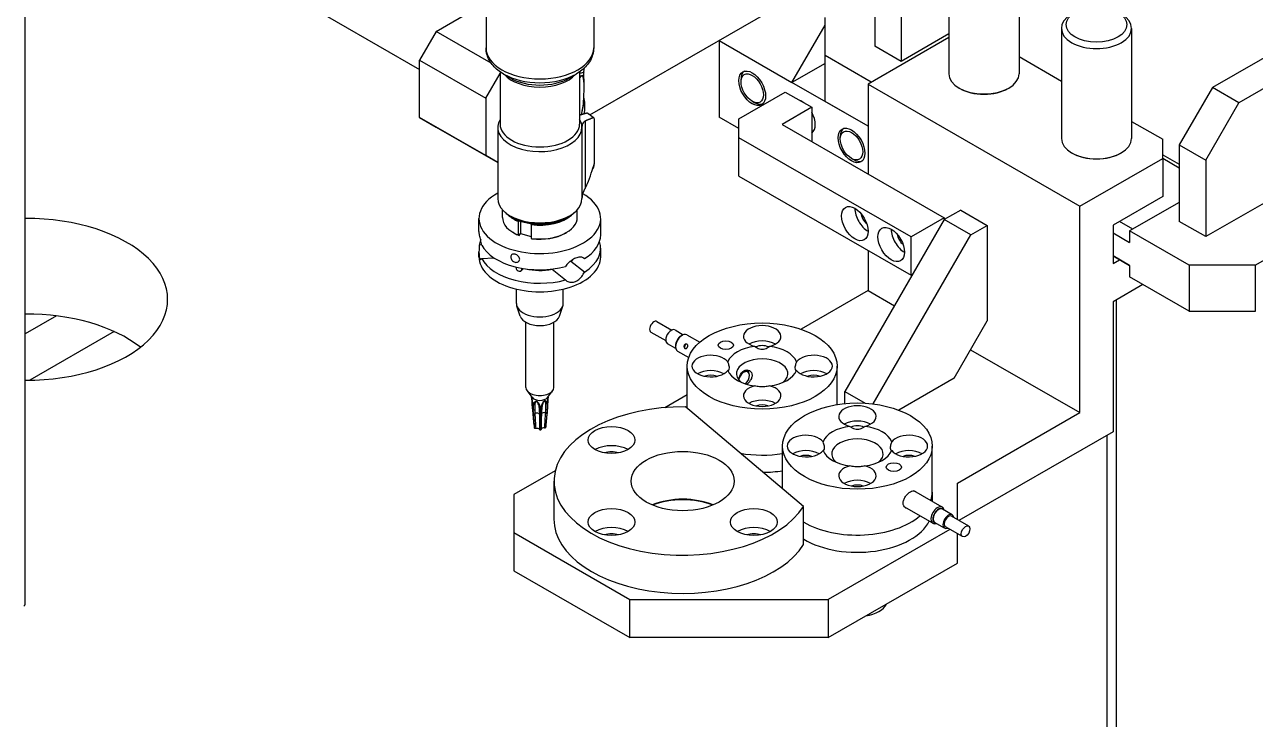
# Model space of a CAD drawing. Header units: millimetres. Extents: x 0 to 7722, y 0 to 5460.
# Drawn here: x 4651.7 to 4914.6, y 3741.3 to 3889.7 of the extents above; entities that cross this region are included whole.
import ezdxf

# ---------------------------------------------------------------- set-up
doc = ezdxf.new("R2010")
doc.units = ezdxf.units.MM
doc.header["$LTSCALE"] = 5
doc.layers.get('0').update_dxf_attribs({"linetype": 'CONTINUOUS'})

# ---------------------------------------------------------------- blocks, each defined once
blk = doc.blocks.new('RWFWFWEWEFWEFWEF')
for p, q in [((141.36, 131.62), (141.36, 286.34)), ((179.65, 272.37), (225.57, 245.92)), ((261.95, 236.23), (317.49, 268.21)), ((338.63, 268.52), (338.63, 244.98)), ((353.63, 268.52), (353.63, 244.98)), ((239.77, 266.33), (239.77, 250.51)), ((262.77, 266.33), (262.77, 250.51)), ((322.79, 267.24), (322.79, 250.89)), ((328.45, 263.99), (328.45, 247.63)), ((229.1, 254.04), (239.77, 260.18)), ((305.12, 243.12), (312.19, 255.36)), ((312.19, 248.86), (312.19, 257)), ((418.25, 255.47), (394.92, 242.03)), ((229.1, 254.04), (225.57, 247.92)), ((240.85, 247.28), (229.1, 254.04)), ((338.63, 252.71), (321.38, 242.78)), ((338.63, 253.5), (328.45, 247.63)), ((362.67, 254.68), (362.67, 231.13)), ((377.67, 254.68), (377.67, 231.13)), ((289.61, 252.16), (289.56, 252.08)), ((289.56, 252.08), (305.12, 243.12)), ((289.56, 252.08), (289.56, 235.72)), ((328.45, 247.63), (322.79, 250.89)), ((423.91, 252.21), (400.58, 238.77)), ((225.57, 247.92), (239.71, 239.77)), ((225.57, 235.65), (225.57, 247.92)), ((312.19, 247.19), (305.12, 243.12)), ((322.06, 243.17), (312.19, 248.86)), ((312.19, 239.05), (312.19, 248.86)), ((353.63, 248.64), (362.67, 243.43)), ((239.71, 239.77), (242.77, 245.07)), ((242.77, 245.41), (242.77, 234.24)), ((245.03, 244.05), (243.52, 244.93)), ((257.51, 244.05), (259.02, 244.93)), ((259.77, 245.41), (259.77, 234.24)), ((260.6, 244.76), (260.69, 243.12)), ((260.65, 245.38), (260.84, 246.29)), ((294.24, 243.25), (294.24, 243.75)), ((321.38, 233.75), (305.12, 243.12)), ((321.38, 242.78), (366.63, 216.72)), ((321.38, 242.78), (321.38, 223.56)), ((340.95, 241.85), (340.81, 241.93)), ((351.31, 241.85), (351.45, 241.93)), ((394.92, 242.03), (387.85, 229.78)), ((400.58, 238.77), (394.92, 242.03)), ((239.71, 239.77), (239.71, 227.51)), ((293.8, 235.37), (303.7, 241.07)), ((303.7, 241.07), (309.36, 237.82)), ((260.61, 238.83), (260.06, 236.2)), ((260.57, 238.53), (260.09, 236.21)), ((260.87, 237.68), (260.87, 238.56)), ((296.62, 239.11), (297.05, 238.86)), ((309.36, 237.82), (303, 234.15)), ((309.36, 237.82), (309.36, 230.49)), ((321.38, 233.75), (312.19, 239.05)), ((393.5, 226.52), (400.58, 238.77)), ((239.71, 227.51), (225.57, 235.65)), ((225.57, 235.65), (229.1, 233.6)), ((260.96, 234.86), (260.96, 220.48)), ((262.93, 225.88), (262.93, 235.16)), ((293.8, 233.28), (289.56, 235.72)), ((293.8, 231.3), (293.8, 235.37)), ((303, 234.15), (337.64, 214.2)), ((377.67, 234.79), (384.31, 230.97)), ((229.1, 233.6), (242.27, 226.02)), ((242.27, 233.53), (242.27, 218.3)), ((260.27, 233.53), (260.27, 218.3)), ((315.45, 231.04), (315.45, 231.53)), ((293.8, 223.13), (293.8, 231.3)), ((330.57, 210.13), (293.8, 231.3)), ((384.31, 226.9), (384.31, 230.97)), ((387.85, 229.78), (387.85, 213.43)), ((387.85, 229.78), (393.5, 226.52)), ((242.27, 226.02), (239.71, 227.51)), ((317.84, 226.89), (318.27, 226.64)), ((364.99, 228.01), (364.85, 228.09)), ((366.63, 216.72), (384.31, 226.9)), ((375.35, 228.01), (375.49, 228.09)), ((384.31, 227.68), (387.85, 225.65)), ((384.31, 226.9), (384.31, 218.72)), ((387.85, 224.83), (384.31, 226.86)), ((393.5, 226.52), (393.5, 210.17)), ((262.56, 224.67), (262.57, 224.69)), ((293.8, 223.13), (330.57, 201.95)), ((412.5, 221.11), (393.5, 210.17)), ((384.31, 218.72), (373.71, 212.61)), ((243.27, 214.29), (243.27, 215.92)), ((259.27, 214.29), (259.27, 215.92)), ((341.18, 215.84), (337.64, 213.81)), ((341.18, 215.84), (346.84, 212.58)), ((366.63, 172.57), (366.63, 216.72)), ((387.85, 217.5), (377.24, 211.39)), ((238.27, 211.37), (238.27, 214.05)), ((246.7, 210.51), (246.7, 213.45)), ((247.13, 213.42), (247.13, 210.82)), ((264.27, 210.57), (264.27, 214.05)), ((337.64, 213.81), (316.43, 177.06)), ((337.64, 214.2), (330.57, 210.13)), ((337.64, 214.2), (337.64, 213.81)), ((343.3, 210.55), (337.64, 213.81)), ((377.95, 211.8), (375.12, 213.43)), ((393.5, 210.17), (387.85, 213.43)), ((245.8, 210.92), (245.59, 211.05)), ((246.83, 210.42), (247.13, 210.82)), ((247.13, 210.82), (249.44, 210.23)), ((249.44, 212.75), (249.44, 209.81)), ((256.73, 210.92), (256.95, 211.05)), ((322.44, 174.42), (343.3, 210.55)), ((343.3, 210.55), (346.84, 212.58)), ((346.84, 212.58), (346.84, 192.15)), ((373.71, 212.61), (373.71, 204.44)), ((373.71, 210.98), (377.24, 208.94)), ((377.24, 211.39), (377.24, 208.94)), ((389.97, 204.06), (377.24, 211.39)), ((238.84, 208.4), (238.32, 208.37)), ((264.27, 205.87), (264.27, 207.71)), ((330.57, 201.95), (330.57, 210.13)), ((411.56, 208.35), (404.11, 204.06)), ((238.27, 205.87), (238.27, 206.91)), ((238.84, 205.51), (241.44, 205.67)), ((260.56, 205.66), (260.79, 205.47)), ((321.38, 207.24), (321.38, 198.63)), ((373.71, 206.07), (377.24, 204.03)), ((377.24, 204.04), (373.71, 206.07)), ((373.71, 204.44), (375.12, 205.25)), ((246.2, 203.63), (246.21, 203.68)), ((247.21, 202.84), (247.38, 202.94)), ((247.75, 203.36), (247.51, 203.05)), ((253.87, 203.2), (256.75, 200.92)), ((260.79, 202.61), (257.91, 204.89)), ((377.24, 204.04), (377.24, 201.58)), ((389.97, 204.06), (389.97, 194.25)), ((404.11, 204.06), (389.97, 204.06)), ((404.11, 194.25), (404.11, 204.06)), ((330.57, 201.95), (330.91, 202.15)), ((380.09, 199.94), (373.71, 196.26)), ((389.97, 194.25), (377.24, 201.58)), ((246.27, 195.9), (246.27, 198.96)), ((256.27, 195.9), (256.27, 198.96)), ((321.38, 198.63), (307.07, 190.39)), ((321.38, 198.63), (327.01, 195.39)), ((247.09, 193.15), (246.36, 195.35)), ((255.44, 193.15), (256.18, 195.35)), ((373.71, 196.26), (373.71, 168.46)), ((374.34, 196.63), (374.34, 34.48)), ((148.01, 193.23), (141.36, 189.4)), ((276.29, 192.05), (279.45, 190.22)), ((339.76, 179.9), (346.84, 192.15)), ((389.97, 194.25), (404.11, 194.25)), ((160.35, 189.9), (142.3, 179.5)), ((248.27, 177.96), (248.27, 191.87)), ((254.27, 177.96), (254.27, 191.87)), ((274.99, 189.79), (278.16, 187.97)), ((280.14, 190.23), (281.91, 189.21)), ((278.49, 187.37), (280.26, 186.35)), ((280.24, 186.89), (280.24, 186.64)), ((281.43, 188.96), (281.65, 189.09)), ((282.65, 189.19), (285.42, 187.6)), ((280.65, 185.72), (283.07, 184.33)), ((343.29, 186.01), (366.63, 172.57)), ((282.76, 173.43), (282.76, 182.51)), ((314.76, 174.27), (314.76, 182.51)), ((295.55, 181.36), (295.69, 181.28)), ((339.76, 179.9), (327.94, 173.09)), ((249.67, 175.78), (248.53, 177.26)), ((252.87, 175.78), (254.01, 177.26)), ((282.76, 176.39), (277.96, 173.62)), ((316.43, 174.49), (316.43, 177.06)), ((316.43, 177.06), (320.76, 174.57)), ((249.52, 175.87), (249.52, 175.98)), ((253.02, 175.87), (253.02, 175.98)), ((307.62, 152.52), (282.35, 173.77)), ((249.85, 173.15), (249.85, 173.15)), ((249.86, 173.14), (249.86, 173.15)), ((251.44, 172.74), (251.44, 172.74)), ((251.46, 172.74), (251.46, 172.74)), ((252.86, 173.33), (252.86, 173.33)), ((252.87, 173.34), (252.87, 173.34)), ((340.47, 157.5), (366.63, 172.57)), ((373.71, 168.46), (340.79, 149.51)), ((372.47, 33.4), (372.47, 167.75)), ((303.1, 156.32), (303.1, 165.41)), ((335.1, 155.6), (335.1, 165.41)), ((254.55, 160.14), (245.72, 155.06)), ((254.28, 157.94), (254.28, 149.77)), ((337.2, 152.38), (331.16, 155.86)), ((335.1, 155.6), (335.1, 153.59)), ((340.47, 149.69), (340.47, 157.5)), ((245.72, 155.06), (245.72, 146.92)), ((307.62, 144.34), (307.62, 152.52)), ((335.21, 148.92), (329.12, 152.42)), ((339.37, 150.73), (337.25, 151.95)), ((342.87, 148.31), (339.19, 150.43)), ((338.86, 147.62), (312.89, 132.66)), ((337.72, 147.87), (335.6, 149.09)), ((341.57, 146.06), (337.89, 148.18)), ((245.72, 146.92), (245.72, 138.74)), ((245.72, 146.92), (270.47, 132.66)), ((340.47, 140.37), (340.47, 146.69)), ((312.89, 124.49), (340.47, 140.37)), ((245.72, 138.74), (270.47, 124.49)), ((270.47, 132.66), (312.89, 132.66)), ((270.47, 124.49), (270.47, 132.66)), ((312.89, 132.66), (312.89, 124.49)), ((312.89, 124.49), (270.47, 124.49))]:
    blk.add_line(p, q)
for centre, major_axis, ratio, start_param, end_param in [((370.17, 254.68), (7.5, 0), 0.575862, 2.360047, 7.064731), ((251.27, 250.51), (11.5, 0), 0.575862, 3.141593, 6.283185), ((251.27, 249.35), (-10.91, 0), 0.575862, 0.781546, 2.360047), ((251.27, 247.04), (-8.5, 0), 0.575862, 0.468075, 2.673518), ((255.36, 246.49), (5.29, -1.11), 0.125265, 5.723786, 6.283185), ((255.23, 245.86), (5.37, -1.12), 0.125265, 5.745035, 6.317023), ((297.07, 242.12), (-2, 3.47), 0.578093, 0.050163, 0.787332), ((346.13, 244.98), (7.5, 0), 0.575862, 3.141593, 6.283185), ((251.27, 247.62), (-8.79, 0), 0.575862, 0.781546, 2.360047), ((256.63, 236.11), (2.99, 5.2), 0.578093, 5.495853, 5.809219), ((307.24, 235.76), (2.02, -3.51), 0.578093, 2.207037, 2.50922), ((346.13, 244.81), (-7.3, 0), 0.575862, 0.781546, 2.360047), ((257.39, 235.68), (2.46, 4.27), 0.578093, 5.19299, 5.879186), ((297.07, 242.12), (2, -3.47), 0.578093, 5.495853, 6.233022), ((307.24, 235.76), (2.02, -3.51), 0.578093, 0.050708, 1.523956), ((251.27, 233.53), (9, 0), 0.575862, 2.806696, 6.287616), ((251.27, 234.24), (8.5, 0), 0.575862, 3.141593, 6.283185), ((251.27, 233.53), (9, 0), 0.575862, 0.00443, 0.334896), ((251.27, 231.41), (13.5, 0), 0.575862, 0.56296, 0.724251), ((318.28, 229.91), (-2, 3.47), 0.578093, 0.050163, 0.787332), ((370.17, 231.13), (7.5, 0), 0.575862, 3.141593, 6.283185), ((318.28, 229.91), (2, -3.47), 0.578093, 5.495853, 6.233022), ((370.17, 230.97), (-7.3, 0), 0.575862, 0.781546, 2.360047), ((259.35, 227.06), (3.16, -2.45), 0.746891, 0.026242, 0.141206), ((251.27, 214.05), (-13, 0), 0.575862, 5.477071, 10.21079), ((251.27, 218.3), (-9, 0), 0.575862, 0, 3.141593), ((268.27, 218.34), (-8, 0), 0.575862, 6.124697, 6.276727), ((321.38, 214.59), (2, -3.47), 0.578093, 3.925065, 5.499713), ((141.77, 196.77), (30, 0), 0.575862, 4.698581, 7.867789), ((251.27, 214.29), (-8, 0), 0.575862, 0, 0.963374), ((251.27, 217.23), (8, 0), 0.575862, 3.705782, 4.104967), ((251.27, 217.89), (-8.5, 0), 0.575862, 0.752326, 2.389267), ((251.27, 217.23), (8, 0), 0.575862, 4.4822, 5.718996), ((251.27, 214.29), (8, 0), 0.575862, 4.4822, 6.283185), ((321.38, 214.59), (1.12, -1.95), 0.578093, 4.110309, 5.314469), ((251.27, 214.05), (7.7, 0), 0.575862, 3.923138, 4.097525), ((251.27, 214.05), (7.7, 0), 0.575862, 4.489642, 5.50164), ((251.27, 210.57), (13, 0), 0.575862, 5.534137, 6.283185), ((329.16, 210.11), (2, -3.47), 0.578093, 3.925065, 5.499713), ((329.16, 210.11), (1.12, -1.95), 0.578093, 4.110309, 5.314469), ((251.27, 207.71), (-13, 0), 0.575862, 6.047196, 6.194622), ((251.27, 210.57), (-13, 0), 0.575862, 0.29815, 2.005832), ((251.27, 207.71), (13, 0), 0.575862, 5.534137, 6.475481), ((251.27, 205.87), (-13, 0), 0.575862, 0, 3.141593), ((251.27, 207.71), (-13, 0), 0.575862, 0.29815, 2.005832), ((251.27, 207.71), (8.25, 0), 0.575862, 5.648397, 5.757251), ((246.79, 203.35), (-0.53, 0.41), 0.746891, 0.20479, 4.083247), ((246.92, 203.51), (0.593, -0.459), 0.746891, 5.977476, 6.893294), ((251.27, 207.71), (8.25, 0), 0.575862, 4.335975, 5.033165), ((251.27, 195.9), (-5, 0), 0.575862, 0, 3.141593), ((141.77, 176.33), (-30, 0), 0.575862, 3.774559, 4.726197), ((251.27, 193.61), (-4.25, 0), 0.575862, 0.189876, 2.951716), ((275.64, 190.92), (0.65, 1.13), 0.578093, 0, 3.141593), ((279.31, 188.8), (0.82, 1.43), 0.578093, 0, 3.141593), ((281.65, 187.46), (1, 1.73), 0.578093, 0, 3.141593), ((298.76, 188.85), (-4, 0), 0.575862, 1.979558, 7.44522), ((281.43, 187.58), (-0.85, -1.47), 0.578093, 3.928925, 5.495853), ((282.59, 186.7), (-0.165, -0.472), 0.811198, 3.276451, 6.144505), ((298.76, 182.51), (-7.5, 0), 0.575862, 4.925996, 6.069579), ((298.76, 185.58), (-4, 0), 0.575862, 3.930873, 5.493905), ((298.76, 185.58), (-2.25, 0), 0.575862, 4.043653, 5.381125), ((298.76, 182.51), (7.5, 0), 0.575862, 0.213607, 1.35719), ((287.76, 182.51), (-4, 0), 0.575862, 3.550355, 9.016016), ((298.76, 180.88), (-5.5, 0), 0.575862, 2.52982, 6.894958), ((309.76, 182.51), (4, 0), 0.575862, 3.550355, 9.016016), ((287.76, 179.24), (-4, 0), 0.575862, 3.930873, 5.493905), ((298.76, 182.51), (-7.5, 0), 0.575862, 0.213607, 1.35719), ((294.87, 179.85), (0.82, 1.43), 0.578093, 4.188233, 8.185975), ((294.73, 179.93), (0.82, 1.43), 0.578093, 0, 1.240466), ((294.73, 179.93), (0.85, 1.47), 0.578093, 6.045492, 7.437199), ((294.51, 180.05), (1, 1.73), 0.578093, 5.607466, 6.130605), ((298.76, 182.51), (7.5, 0), 0.575862, 4.925996, 6.069579), ((309.76, 179.24), (-4, 0), 0.575862, 3.930873, 5.493905), ((287.76, 179.24), (-2.25, 0), 0.575862, 4.127807, 5.296971), ((309.76, 179.24), (-2.25, 0), 0.575862, 4.127807, 5.296971), ((251.27, 177.96), (-3, 0), 0.575862, 0, 3.141593), ((298.76, 176.18), (4, 0), 0.575862, 1.979558, 7.44522), ((251.27, 176.19), (1.75, 0), 0.575862, 3.560401, 5.86438), ((281.78, 157.94), (27.5, 0), 0.575862, 1.550227, 5.933745), ((298.76, 172.91), (-4, 0), 0.575862, 3.930873, 5.493905), ((298.76, 172.91), (-2.25, 0), 0.575862, 4.127807, 5.296971), ((319.1, 171.74), (-4, 0), 0.575862, 1.979558, 7.44522), ((249.94, 173.28), (-0.199, -0.019), 0.560296, 6.283182, 7.11718), ((251.27, 173.74), (1.75, 0), 0.575862, 3.765755, 3.774214), ((250.1, 172.41), (-0.199, -0.019), 0.600907, 6.283181, 6.69614), ((250.06, 172.44), (-0.2, -0.014), 0.623953, 0.746474, 2.371315), ((249.78, 172.83), (0.6, 0), 0.575862, 0.950742, 0.950805), ((250.66, 172.13), (0.6, 0), 0.575862, 0.145748, 2.413296), ((251.45, 172.08), (-0.2, -0.002), 0.640559, 6.283185, 7.791615), ((251.27, 173.74), (1.75, 0), 0.575862, 4.812952, 4.821412), ((251.39, 172.08), (0.2, -0.007), 0.63758, 4.997527, 6.283187), ((252.15, 172.22), (0.6, 0), 0.575862, 0.937883, 2.717387), ((252.62, 172.6), (0.199, -0.017), 0.613575, 4.129376, 5.754217), ((252.6, 172.56), (0.199, -0.02), 0.587549, 6.082288, 6.283187), ((251.27, 173.74), (1.75, 0), 0.575862, 5.86015, 5.868609), ((319.1, 168.47), (-4, 0), 0.575862, 3.930873, 5.493905), ((250.36, 169.25), (-0.2, -0.001), 0.575852, 0.039173, 0.4447), ((249.78, 169.56), (0.6, 0), 0.575862, 0.047836, 0.049806), ((249.78, 169.56), (0.6, 0), 0.575862, 0.026798, 0.028714), ((250.66, 168.86), (0.6, 0), 0.575862, 0.293707, 2.010275), ((251.42, 169), (-0.2, 0), 0.577453, 0.295417, 1.496658), ((251.35, 168.99), (-0.2, 0), 0.577725, 1.855484, 3.056938), ((252.15, 168.95), (-0.6, 0), 0.575862, 4.482497, 6.199065), ((252.33, 169.4), (-0.201, 0), 0.574187, 1.342409, 2.543863), ((252.18, 170.06), (-0.2, -0.001), 0.575852, 2.498676, 2.498824), ((252.3, 169.37), (0.201, -0.001), 0.575117, 6.047791, 6.236286), ((319.1, 165.41), (-7.5, 0), 0.575862, 4.925996, 6.069579), ((319.1, 168.47), (-2.25, 0), 0.575862, 4.043653, 5.381125), ((319.1, 165.41), (7.5, 0), 0.575862, 0.213607, 1.35719), ((266.58, 162.61), (-5, 0), 0.575862, 3.930873, 5.493905), ((308.1, 165.41), (-4, 0), 0.575862, 3.550355, 9.016016), ((319.1, 163.77), (-5.5, 0), 0.575862, 2.52982, 6.894958), ((330.1, 165.41), (4, 0), 0.575862, 3.550355, 9.016016), ((266.58, 162.61), (-2.75, 0), 0.575862, 4.146274, 5.278504), ((298.76, 172.7), (-16, 0), 0.575862, 1.275672, 1.845411), ((298.76, 172.7), (-16, 0), 0.575862, 1.275672, 1.845411), ((308.1, 162.14), (-4, 0), 0.575862, 3.930873, 5.493905), ((308.1, 162.14), (-2.25, 0), 0.575862, 4.127807, 5.296971), ((319.1, 165.41), (-7.5, 0), 0.575862, 0.213607, 1.35719), ((319.1, 165.41), (7.5, 0), 0.575862, 4.925996, 6.069579), ((330.1, 162.14), (-4, 0), 0.575862, 3.930873, 5.493905), ((330.1, 162.14), (-2.25, 0), 0.575862, 4.127807, 5.296971), ((319.1, 159.07), (4, 0), 0.575862, 1.979558, 7.44522), ((298.76, 169.02), (-16, 0), 0.575862, 1.58289, 1.845411), ((319.1, 155.8), (-4, 0), 0.575862, 3.930873, 5.493905), ((319.1, 155.8), (-2.25, 0), 0.575862, 4.127807, 5.296971), ((319.1, 155.6), (16, 0), 0.575862, 6.084435, 6.283185), ((319.1, 155.6), (16, 0), 0.575862, 6.084435, 6.283185), ((281.78, 147.72), (-11, 0), 0.575862, 4.080044, 5.344733), ((281.78, 147.31), (11.5, 0), 0.575862, 0.977206, 2.164386), ((336.21, 150.65), (-1, -1.73), 0.578093, 2.540999, 6.883779), ((319.1, 155.6), (-16, 0), 0.575862, 0.770806, 2.556872), ((319.1, 155.6), (-16, 0), 0.575862, 0.770806, 2.556872), ((336.42, 150.52), (-0.82, -1.43), 0.578093, 3.141593, 6.283185), ((336.42, 150.52), (-0.85, -1.47), 0.578093, 2.914449, 6.510329), ((338.54, 149.3), (-0.82, -1.43), 0.578093, 2.478153, 6.946625), ((338.54, 149.3), (-0.65, -1.13), 0.578093, 3.141593, 6.283185), ((281.78, 149.77), (27.5, 0), 0.575862, 3.141593, 5.933745), ((266.58, 145.1), (-5, 0), 0.575862, 3.930873, 5.493905), ((296.98, 145.1), (-5, 0), 0.575862, 3.930873, 5.493905), ((319.1, 151.92), (16, 0), 0.575862, 3.912399, 6.00035), ((266.58, 145.1), (-2.75, 0), 0.575862, 4.146274, 5.278504), ((296.98, 145.1), (-2.75, 0), 0.575862, 4.146274, 5.278504), ((140.36, 131.62), (1, 0), 0.575862, 5.497787, 6.283185), ((319.1, 132.7), (6.5, 0), 0.575862, 4.997329, 5.998245)]:
    blk.add_ellipse(centre, major_axis=major_axis, ratio=ratio, start_param=start_param, end_param=end_param)
for centre, major_axis, ratio in [((370.17, 255.49), (6.5, 0), 0.575862), ((296.63, 241.87), (-2.02, 3.51), 0.578093), ((296.63, 241.87), (1.69, -2.93), 0.578093), ((317.84, 229.66), (-2.02, 3.51), 0.578093), ((317.84, 229.66), (-1.69, 2.93), 0.578093), ((318.55, 212.96), (-2, 3.47), 0.578093), ((326.33, 208.48), (-2, 3.47), 0.578093), ((298.76, 182.51), (16, 0), 0.575862), ((290.98, 186.99), (1.62, 0), 0.575862), ((319.1, 165.41), (-16, 0), 0.575862), ((266.58, 166.7), (-5, 0), 0.575862), ((281.78, 157.94), (-11, 0), 0.575862), ((326.88, 160.93), (-1.62, 0), 0.575862), ((266.58, 149.19), (-5, 0), 0.575862), ((296.98, 149.19), (-5, 0), 0.575862), ((342.22, 147.19), (-0.65, -1.13), 0.578093)]:
    blk.add_ellipse(centre, major_axis=major_axis, ratio=ratio)
for points, knots in [([(243.52, 244.93), (243.09, 245.17), (242.69, 245.45), (241.94, 246.04), (241.6, 246.36), (240.98, 247.07), (240.71, 247.44), (240.26, 248.25), (240.08, 248.68), (239.83, 249.58), (239.77, 250.04), (239.77, 250.51)], [5.5715263, 5.5715263, 5.5715263, 5.5715263, 5.7278354, 5.7278354, 5.8841445, 5.8841445, 6.0404537, 6.0404537, 6.1967628, 6.1967628, 6.3530719, 6.3530719, 6.3530719, 6.3530719]), ([(262.77, 250.51), (262.77, 250.04), (262.7, 249.58), (262.46, 248.68), (262.28, 248.25), (261.83, 247.44), (261.55, 247.07), (260.94, 246.36), (260.59, 246.04), (259.84, 245.45), (259.44, 245.17), (259.02, 244.93)], [3.2114793, 3.2114793, 3.2114793, 3.2114793, 3.3677884, 3.3677884, 3.5240975, 3.5240975, 3.6804066, 3.6804066, 3.8367157, 3.8367157, 3.9930249, 3.9930249, 3.9930249, 3.9930249]), ([(260.65, 245.38), (260.64, 245.34), (260.63, 245.29), (260.62, 245.21), (260.61, 245.17), (260.6, 245.08), (260.6, 245.04), (260.6, 244.96), (260.6, 244.92), (260.6, 244.84), (260.6, 244.8), (260.6, 244.76)], [3.05178603, 3.05178603, 3.05178603, 3.05178603, 3.05855357, 3.05855357, 3.06532111, 3.06532111, 3.07208865, 3.07208865, 3.07885619, 3.07885619, 3.08562373, 3.08562373, 3.08562373, 3.08562373]), ([(260.96, 234.86), (260.79, 234.77), (260.64, 234.66), (260.35, 234.27), (260.27, 233.94), (260.27, 233.55)], [-4.617269, -4.617269, -4.617269, -4.617269, -4.487444, -4.487444, -4.2871222, -4.2871222, -4.2871222, -4.2871222]), ([(261.48, 236.54), (261.48, 236.54), (261.48, 236.54), (261.45, 236.56), (261.42, 236.57), (261.38, 236.56)], [-0.55229457, -0.55229457, -0.55229457, -0.55229457, -0.55147871, -0.55147871, -0.52362548, -0.52362548, -0.52362548, -0.52362548]), ([(261.48, 236.54), (261.58, 236.48), (261.67, 236.42), (261.86, 236.29), (261.96, 236.22), (262.14, 236.09), (262.23, 236.02), (262.41, 235.89), (262.49, 235.82), (262.66, 235.68), (262.74, 235.6), (262.83, 235.53)], [2.4797501, 2.4797501, 2.4797501, 2.4797501, 2.5107008, 2.5107008, 2.5416515, 2.5416515, 2.5726022, 2.5726022, 2.6035529, 2.6035529, 2.6345036, 2.6345036, 2.6345036, 2.6345036]), ([(262.93, 235.16), (262.93, 235.26), (262.92, 235.35), (262.87, 235.48), (262.84, 235.53), (262.77, 235.57), (262.73, 235.57), (262.68, 235.56)], [0, 0, 0, 0, 0.0349243, 0.0349243, 0.0730746, 0.0730746, 0.104451, 0.104451, 0.104451, 0.104451]), ([(260.96, 220.48), (261.13, 220.82), (261.29, 221.17), (261.72, 222.19), (262, 222.96), (262.5, 224.48), (262.72, 225.21), (262.93, 225.88)], [2.2057558, 2.2057558, 2.2057558, 2.2057558, 2.3279819, 2.3279819, 2.5631075, 2.5631075, 2.7732651, 2.7732651, 2.7732651, 2.7732651]), ([(262.74, 224.97), (262.73, 224.97), (262.73, 224.96), (262.68, 224.86), (262.63, 224.77), (262.57, 224.69)], [0.14898916, 0.14898916, 0.14898916, 0.14898916, 0.15238407, 0.15238407, 0.20414794, 0.20414794, 0.20414794, 0.20414794]), ([(262.74, 224.97), (262.84, 225.2), (262.9, 225.47), (262.93, 225.83), (262.93, 225.86), (262.93, 225.88)], [1.1202184, 1.1202184, 1.1202184, 1.1202184, 1.2468225, 1.2468225, 1.2576434, 1.2576434, 1.2576434, 1.2576434]), ([(260.37, 219.07), (260.47, 219.44), (260.65, 219.87), (260.92, 220.4), (260.94, 220.44), (260.96, 220.48)], [0.687863, 0.687863, 0.687863, 0.687863, 0.832184, 0.832184, 0.8443099, 0.8443099, 0.8443099, 0.8443099]), ([(258.64, 215.33), (258.51, 215.19), (258.38, 215.06), (257.7, 214.48), (257.05, 214.09), (255.58, 213.44), (254.76, 213.19), (253.03, 212.86), (252.12, 212.78), (250.31, 212.79), (249.4, 212.88), (247.68, 213.22), (246.87, 213.47), (245.41, 214.13), (244.76, 214.53), (244.12, 215.1), (244, 215.21), (243.89, 215.33)], [3.713611, 3.713611, 3.713611, 3.713611, 3.804078, 3.804078, 4.1309, 4.1309, 4.460853, 4.460853, 4.789154, 4.789154, 5.116715, 5.116715, 5.445075, 5.445075, 5.775064, 5.775064, 5.850941, 5.850941, 5.850941, 5.850941]), ([(246.7, 213.45), (246.71, 213.49), (246.72, 213.52), (246.73, 213.56), (246.73, 213.56), (246.73, 213.56), (246.73, 213.56)], [0.0022291199, 0.0022291199, 0.0022291199, 0.0022291199, 0.0023400214, 0.0023400214, 0.0023400214, 0.0023403146, 0.0023403146, 0.0023403146, 0.0023403146]), ([(238.84, 208.37), (238.81, 208.55), (238.78, 208.73), (238.67, 209.27), (238.59, 209.65), (238.44, 210.33), (238.38, 210.63), (238.3, 211.07), (238.28, 211.24), (238.27, 211.35), (238.27, 211.36), (238.27, 211.37)], [-1.6671345, -1.6671345, -1.6671345, -1.6671345, -1.6149402, -1.6149402, -1.4995927, -1.4995927, -1.3842451, -1.3842451, -1.2688976, -1.2688976, -1.249065, -1.249065, -1.249065, -1.249065]), ([(246.83, 210.42), (246.8, 210.45), (246.77, 210.47), (246.73, 210.49), (246.72, 210.49), (246.71, 210.5), (246.7, 210.51)], [0.0020226615, 0.0020226615, 0.0020226615, 0.0020226615, 0.0023400254, 0.0023400254, 0.0023400254, 0.0024509267, 0.0024509267, 0.0024509267, 0.0024509267]), ([(249.49, 212.89), (249.48, 212.88), (249.48, 212.87), (249.48, 212.85), (249.46, 212.82), (249.45, 212.78), (249.44, 212.75)], [0.0022990386, 0.0022990386, 0.0022990386, 0.0022990386, 0.0023400254, 0.0023400254, 0.0023400254, 0.0024509267, 0.0024509267, 0.0024509267, 0.0024509267]), ([(238.32, 208.37), (238.31, 208.19), (238.3, 208.01), (238.28, 207.46), (238.26, 207.07), (238.28, 206.38), (238.3, 206.08), (238.38, 205.64), (238.44, 205.47), (238.59, 205.3), (238.67, 205.3), (238.78, 205.4), (238.81, 205.45), (238.84, 205.51)], [-0.7443044, -0.7443044, -0.7443044, -0.7443044, -0.6921101, -0.6921101, -0.5767626, -0.5767626, -0.461415, -0.461415, -0.3460675, -0.3460675, -0.2307199, -0.2307199, -0.1785256, -0.1785256, -0.1785256, -0.1785256]), ([(249.44, 209.81), (249.45, 209.8), (249.46, 209.79), (249.48, 209.78), (249.51, 209.76), (249.54, 209.74), (249.57, 209.72)], [0.0022291199, 0.0022291199, 0.0022291199, 0.0022291199, 0.0023400214, 0.0023400214, 0.0023400214, 0.0026573859, 0.0026573859, 0.0026573859, 0.0026573859]), ([(246.96, 205.35), (246.96, 205.46), (246.93, 205.58), (246.83, 205.81), (246.76, 205.92), (246.58, 206.11), (246.47, 206.2), (246.23, 206.35), (246.1, 206.4), (245.86, 206.46), (245.73, 206.47), (245.5, 206.45), (245.39, 206.42), (245.23, 206.31), (245.16, 206.24), (245.06, 206.06), (245.04, 205.95), (245.04, 205.84)], [-0.3165648, -0.3165648, -0.3165648, -0.3165648, -0.2769942, -0.2769942, -0.2374235, -0.2374235, -0.197853, -0.197853, -0.1582824, -0.1582824, -0.1187118, -0.1187118, -0.0791413, -0.0791413, -0.0395706, -0.0395706, 0, 0, 0, 0]), ([(245.04, 205.84), (245.04, 205.73), (245.06, 205.61), (245.16, 205.37), (245.23, 205.25), (245.39, 205.05), (245.5, 204.95), (245.73, 204.8), (245.86, 204.74), (246.1, 204.68), (246.23, 204.67), (246.47, 204.7), (246.58, 204.75), (246.76, 204.86), (246.83, 204.94), (246.93, 205.13), (246.96, 205.24), (246.96, 205.35)], [-0.6331296, -0.6331296, -0.6331296, -0.6331296, -0.593559, -0.593559, -0.5539883, -0.5539883, -0.5144178, -0.5144178, -0.4748472, -0.4748472, -0.4352766, -0.4352766, -0.3957061, -0.3957061, -0.3561354, -0.3561354, -0.3165648, -0.3165648, -0.3165648, -0.3165648]), ([(260.79, 205.47), (260.72, 205.55), (260.64, 205.61), (260.36, 205.77), (260.11, 205.82), (259.54, 205.79), (259.22, 205.71), (258.6, 205.45), (258.26, 205.26), (257.61, 204.78), (257.3, 204.49), (256.95, 204.07), (256.84, 203.93), (256.75, 203.78)], [-1.6671345, -1.6671345, -1.6671345, -1.6671345, -1.6149402, -1.6149402, -1.4995927, -1.4995927, -1.3842451, -1.3842451, -1.2688976, -1.2688976, -1.15355, -1.15355, -1.1013557, -1.1013557, -1.1013557, -1.1013557]), ([(256.75, 200.92), (256.84, 200.83), (256.95, 200.74), (257.3, 200.53), (257.61, 200.43), (258.26, 200.39), (258.6, 200.46), (259.22, 200.72), (259.54, 200.93), (260.11, 201.47), (260.36, 201.8), (260.64, 202.29), (260.72, 202.45), (260.79, 202.61)], [-0.7443044, -0.7443044, -0.7443044, -0.7443044, -0.6921101, -0.6921101, -0.5767626, -0.5767626, -0.461415, -0.461415, -0.3460675, -0.3460675, -0.2307199, -0.2307199, -0.1785256, -0.1785256, -0.1785256, -0.1785256]), ([(282.71, 187.18), (282.75, 187.16), (282.79, 187.12), (282.85, 187.02), (282.87, 186.97), (282.88, 186.86), (282.88, 186.79), (282.86, 186.66), (282.83, 186.6), (282.78, 186.49), (282.74, 186.43), (282.66, 186.34), (282.61, 186.3), (282.52, 186.26), (282.46, 186.25), (282.36, 186.25), (282.31, 186.26), (282.22, 186.31), (282.18, 186.35), (282.11, 186.45), (282.08, 186.51), (282.05, 186.63), (282.04, 186.7), (282.05, 186.83), (282.07, 186.89), (282.13, 187.01), (282.17, 187.06), (282.26, 187.15), (282.32, 187.18), (282.43, 187.22), (282.49, 187.23), (282.61, 187.22), (282.66, 187.21), (282.71, 187.18)], [0, 0, 0, 0, 0.0189224, 0.0189224, 0.0378448, 0.0378448, 0.0567646, 0.0567646, 0.0756844, 0.0756844, 0.0946041, 0.0946041, 0.1135239, 0.1135239, 0.1324463, 0.1324463, 0.1513687, 0.1513687, 0.1702911, 0.1702911, 0.1892135, 0.1892135, 0.2081333, 0.2081333, 0.2270531, 0.2270531, 0.2459728, 0.2459728, 0.2648926, 0.2648926, 0.283815, 0.283815, 0.3027374, 0.3027374, 0.3027374, 0.3027374]), ([(297.17, 186.73), (297.32, 186.61), (297.49, 186.51), (298.01, 186.24), (298.39, 186.13), (299.13, 186.13), (299.51, 186.24), (300.03, 186.51), (300.19, 186.61), (300.35, 186.73)], [2.1838712, 2.1838712, 2.1838712, 2.1838712, 2.2391695, 2.2391695, 2.3499226, 2.3499226, 2.4606757, 2.4606757, 2.515974, 2.515974, 2.515974, 2.515974]), ([(291.43, 181.6), (291.5, 181.6), (291.56, 181.63), (291.7, 181.74), (291.76, 181.89), (291.76, 182.32), (291.7, 182.61), (291.56, 183.09), (291.5, 183.26), (291.43, 183.43)], [2.1838712, 2.1838712, 2.1838712, 2.1838712, 2.2391695, 2.2391695, 2.3499226, 2.3499226, 2.4606757, 2.4606757, 2.515974, 2.515974, 2.515974, 2.515974]), ([(293.76, 179.55), (293.77, 179.56), (293.77, 179.57), (293.82, 179.85), (293.89, 180.12), (294.08, 180.6), (294.2, 180.85), (294.51, 181.25), (294.69, 181.42), (295.05, 181.63), (295.26, 181.69), (295.67, 181.69), (295.87, 181.64), (296.19, 181.45), (296.34, 181.3), (296.55, 180.94), (296.6, 180.73), (296.6, 180.31), (296.55, 180.07), (296.34, 179.6), (296.19, 179.37), (295.88, 178.98), (295.69, 178.79), (295.5, 178.62)], [0.0749633, 0.0749633, 0.0749633, 0.0749633, 0.078073, 0.078073, 0.1561459, 0.1561459, 0.2341606, 0.2341606, 0.3121753, 0.3121753, 0.39019, 0.39019, 0.4682047, 0.4682047, 0.5462777, 0.5462777, 0.6243506, 0.6243506, 0.7024236, 0.7024236, 0.7804965, 0.7804965, 0.8546498, 0.8546498, 0.8546498, 0.8546498]), ([(306.09, 183.43), (306.02, 183.26), (305.96, 183.09), (305.81, 182.61), (305.76, 182.32), (305.76, 181.89), (305.81, 181.74), (305.96, 181.63), (306.02, 181.6), (306.09, 181.6)], [2.1838712, 2.1838712, 2.1838712, 2.1838712, 2.2391695, 2.2391695, 2.3499226, 2.3499226, 2.4606757, 2.4606757, 2.515974, 2.515974, 2.515974, 2.515974]), ([(300.35, 178.29), (300.19, 178.25), (300.03, 178.21), (299.51, 178.11), (299.13, 178.07), (298.39, 178.07), (298.01, 178.11), (297.49, 178.21), (297.32, 178.25), (297.17, 178.29)], [2.1838712, 2.1838712, 2.1838712, 2.1838712, 2.2391695, 2.2391695, 2.3499226, 2.3499226, 2.4606757, 2.4606757, 2.515974, 2.515974, 2.515974, 2.515974]), ([(249.52, 175.87), (249.52, 175.87), (249.52, 175.85), (249.53, 175.82), (249.53, 175.78), (249.54, 175.73), (249.55, 175.68), (249.55, 175.67), (249.56, 175.67), (249.56, 175.66), (249.57, 175.61), (249.58, 175.56), (249.59, 175.5), (249.59, 175.49), (249.59, 175.48), (249.59, 175.47), (249.62, 175.36), (249.64, 175.25), (249.66, 175.13), (249.66, 175.12), (249.66, 175.11), (249.66, 175.1), (249.7, 174.87), (249.73, 174.65), (249.76, 174.44), (249.76, 174.42), (249.76, 174.41), (249.76, 174.4), (249.79, 174.19), (249.81, 173.98), (249.82, 173.78), (249.82, 173.77), (249.82, 173.76), (249.82, 173.75), (249.83, 173.55), (249.84, 173.35), (249.85, 173.15)], [0.002759186, 0.002759186, 0.002759186, 0.002759186, 0.002932255, 0.002932255, 0.002932255, 0.003116799, 0.003116799, 0.003116799, 0.003135458, 0.003135458, 0.003135458, 0.00330014, 0.00330014, 0.00330014, 0.003329165, 0.003329165, 0.003329165, 0.003666823, 0.003666823, 0.003666823, 0.003705214, 0.003705214, 0.003705214, 0.004400187, 0.004400187, 0.004400187, 0.004444136, 0.004444136, 0.004444136, 0.005133552, 0.005133552, 0.005133552, 0.005174567, 0.005174567, 0.005174567, 0.005866916, 0.005866916, 0.005866916, 0.005866916]), ([(249.81, 173.21), (249.8, 173.58), (249.78, 173.95), (249.73, 174.55), (249.7, 174.76), (249.65, 175.11), (249.63, 175.24), (249.59, 175.45), (249.58, 175.53), (249.56, 175.63), (249.55, 175.66), (249.54, 175.7), (249.54, 175.72), (249.54, 175.76), (249.53, 175.77), (249.53, 175.8), (249.52, 175.82), (249.52, 175.83), (249.52, 175.83), (249.52, 175.84), (249.52, 175.84), (249.52, 175.84), (249.52, 175.84), (249.52, 175.84), (249.52, 175.85), (249.52, 175.85), (249.52, 175.85), (249.52, 175.86), (249.52, 175.86), (249.52, 175.87)], [0, 0, 0, 0, 0.13193, 0.13193, 0.202408, 0.202408, 0.2422163, 0.2422163, 0.2665255, 0.2665255, 0.2747722, 0.2747722, 0.2817797, 0.2817797, 0.2876641, 0.2876641, 0.2972441, 0.2972441, 0.3019185, 0.3019185, 0.3041477, 0.3041477, 0.3048054, 0.3048054, 0.3054066, 0.3054066, 0.3059521, 0.3059521, 0.3077426, 0.3077426, 0.3077426, 0.3077426]), ([(249.65, 174.1), (249.64, 174.45), (249.63, 174.79), (249.59, 175.26), (249.58, 175.42), (249.55, 175.62), (249.54, 175.69), (249.53, 175.76), (249.53, 175.78), (249.53, 175.8)], [0, 0, 0, 0, 0.1316283, 0.1316283, 0.1999882, 0.1999882, 0.2356566, 0.2356566, 0.2507759, 0.2507759, 0.2507759, 0.2507759]), ([(249.77, 173.99), (249.73, 174), (249.7, 174.02), (249.67, 174.04), (249.66, 174.06), (249.65, 174.08), (249.65, 174.1)], [0.0000325699, 0.0000325699, 0.0000325699, 0.0000325699, 0.0001725388, 0.0001725388, 0.0001725388, 0.0002705036, 0.0002705036, 0.0002705036, 0.0002705036]), ([(249.86, 173.15), (249.87, 173.53), (249.89, 173.9), (249.95, 174.23), (249.95, 174.24), (249.96, 174.25), (249.96, 174.26), (249.99, 174.43), (250.03, 174.59), (250.1, 174.73), (250.11, 174.73), (250.11, 174.74), (250.12, 174.75), (250.15, 174.81), (250.2, 174.88), (250.25, 174.92), (250.26, 174.93), (250.26, 174.93), (250.27, 174.94), (250.3, 174.96), (250.33, 174.98), (250.37, 174.99), (250.38, 174.99), (250.38, 174.99), (250.39, 175), (250.43, 175.01), (250.49, 175.01), (250.54, 175), (250.6, 174.99), (250.66, 174.96), (250.71, 174.92), (250.72, 174.92), (250.72, 174.92), (250.73, 174.91), (250.77, 174.88), (250.81, 174.84), (250.85, 174.8), (250.86, 174.8), (250.86, 174.79), (250.87, 174.78), (250.94, 174.7), (251, 174.61), (251.05, 174.53), (251.06, 174.52), (251.06, 174.51), (251.07, 174.5), (251.16, 174.31), (251.23, 174.13), (251.28, 173.94), (251.28, 173.93), (251.29, 173.92), (251.29, 173.9), (251.34, 173.72), (251.37, 173.53), (251.39, 173.34), (251.39, 173.33), (251.4, 173.32), (251.4, 173.31), (251.42, 173.12), (251.43, 172.93), (251.44, 172.74)], [0, 0, 0, 0, 0.001425017, 0.001425017, 0.001425017, 0.001466729, 0.001466729, 0.001466729, 0.002162679, 0.002162679, 0.002162679, 0.002200094, 0.002200094, 0.002200094, 0.002538302, 0.002538302, 0.002538302, 0.002566776, 0.002566776, 0.002566776, 0.002731665, 0.002731665, 0.002731665, 0.002750117, 0.002750117, 0.002750117, 0.002932255, 0.002932255, 0.002932255, 0.003116799, 0.003116799, 0.003116799, 0.003135458, 0.003135458, 0.003135458, 0.00330014, 0.00330014, 0.00330014, 0.003329165, 0.003329165, 0.003329165, 0.003666823, 0.003666823, 0.003666823, 0.003705214, 0.003705214, 0.003705214, 0.004400187, 0.004400187, 0.004400187, 0.004444136, 0.004444136, 0.004444136, 0.005133552, 0.005133552, 0.005133552, 0.005174567, 0.005174567, 0.005174567, 0.005866916, 0.005866916, 0.005866916, 0.005866916]), ([(251.14, 173.75), (251.12, 173.82), (251.11, 173.88), (251.1, 173.95), (251.1, 173.96), (251.09, 173.96), (251.09, 173.97), (251.05, 174.14), (251.01, 174.31), (250.94, 174.47), (250.93, 174.49), (250.93, 174.5), (250.92, 174.51), (250.89, 174.58), (250.85, 174.66), (250.8, 174.73), (250.79, 174.74), (250.79, 174.75), (250.78, 174.76), (250.76, 174.79), (250.73, 174.82), (250.7, 174.85), (250.69, 174.86), (250.69, 174.86), (250.68, 174.87), (250.64, 174.9), (250.6, 174.93), (250.56, 174.94), (250.53, 174.94), (250.5, 174.94), (250.48, 174.93), (250.47, 174.93), (250.46, 174.92), (250.45, 174.92), (250.44, 174.92), (250.44, 174.91), (250.43, 174.91), (250.41, 174.89), (250.39, 174.87), (250.37, 174.85), (250.37, 174.84), (250.36, 174.84), (250.36, 174.83), (250.33, 174.78), (250.3, 174.72), (250.28, 174.66), (250.28, 174.65), (250.28, 174.64), (250.28, 174.63), (250.24, 174.49), (250.22, 174.34), (250.21, 174.19), (250.21, 174.18), (250.2, 174.17), (250.2, 174.17), (250.18, 173.85), (250.17, 173.5), (250.17, 173.14)], [0.001116243, 0.001116243, 0.001116243, 0.001116243, 0.001378907, 0.001378907, 0.001378907, 0.001401718, 0.001401718, 0.001401718, 0.00206836, 0.00206836, 0.00206836, 0.00211103, 0.00211103, 0.00211103, 0.002413087, 0.002413087, 0.002413087, 0.002451184, 0.002451184, 0.002451184, 0.00258545, 0.00258545, 0.00258545, 0.002610454, 0.002610454, 0.002610454, 0.002757123, 0.002757123, 0.002757123, 0.002843995, 0.002843995, 0.002843995, 0.002902992, 0.002902992, 0.002902992, 0.002930177, 0.002930177, 0.002930177, 0.003065836, 0.003065836, 0.003065836, 0.00310254, 0.00310254, 0.00310254, 0.003406308, 0.003406308, 0.003406308, 0.003447267, 0.003447267, 0.003447267, 0.0041141, 0.0041141, 0.0041141, 0.00413672, 0.00413672, 0.00413672, 0.005515626, 0.005515626, 0.005515626, 0.005515626]), ([(251.46, 172.74), (251.48, 173.13), (251.52, 173.52), (251.61, 173.91), (251.61, 173.92), (251.62, 173.93), (251.62, 173.95), (251.67, 174.14), (251.73, 174.33), (251.82, 174.52), (251.82, 174.53), (251.83, 174.54), (251.83, 174.55), (251.88, 174.65), (251.93, 174.74), (252, 174.83), (252, 174.84), (252.01, 174.84), (252.01, 174.85), (252.05, 174.9), (252.08, 174.94), (252.12, 174.98), (252.13, 174.98), (252.13, 174.99), (252.14, 174.99), (252.18, 175.03), (252.23, 175.07), (252.28, 175.09), (252.34, 175.12), (252.39, 175.13), (252.43, 175.12), (252.43, 175.12), (252.43, 175.12), (252.44, 175.12), (252.47, 175.12), (252.5, 175.1), (252.53, 175.08), (252.54, 175.08), (252.54, 175.08), (252.54, 175.07), (252.6, 175.03), (252.63, 174.98), (252.66, 174.92), (252.67, 174.91), (252.67, 174.9), (252.67, 174.9), (252.73, 174.77), (252.76, 174.61), (252.79, 174.45), (252.79, 174.44), (252.79, 174.43), (252.79, 174.42), (252.82, 174.26), (252.83, 174.08), (252.84, 173.91), (252.84, 173.9), (252.84, 173.89), (252.84, 173.88), (252.85, 173.7), (252.86, 173.51), (252.86, 173.33)], [0, 0, 0, 0, 0.001425017, 0.001425017, 0.001425017, 0.001466729, 0.001466729, 0.001466729, 0.002162679, 0.002162679, 0.002162679, 0.002200094, 0.002200094, 0.002200094, 0.002538302, 0.002538302, 0.002538302, 0.002566776, 0.002566776, 0.002566776, 0.002731665, 0.002731665, 0.002731665, 0.002750117, 0.002750117, 0.002750117, 0.002932255, 0.002932255, 0.002932255, 0.003116799, 0.003116799, 0.003116799, 0.003135458, 0.003135458, 0.003135458, 0.00330014, 0.00330014, 0.00330014, 0.003329165, 0.003329165, 0.003329165, 0.003666823, 0.003666823, 0.003666823, 0.003705214, 0.003705214, 0.003705214, 0.004400187, 0.004400187, 0.004400187, 0.004444136, 0.004444136, 0.004444136, 0.005133552, 0.005133552, 0.005133552, 0.005174567, 0.005174567, 0.005174567, 0.005866916, 0.005866916, 0.005866916, 0.005866916]), ([(251.9, 174.45), (251.81, 174.21), (251.75, 173.96), (251.67, 173.42), (251.65, 173.14), (251.64, 172.85)], [0, 0, 0, 0, 0.0916148, 0.0916148, 0.1971582, 0.1971582, 0.1971582, 0.1971582]), ([(252.56, 173.28), (252.56, 173.46), (252.56, 173.64), (252.56, 173.81), (252.56, 173.99), (252.56, 174.16), (252.56, 174.32), (252.55, 174.33), (252.55, 174.33), (252.55, 174.34), (252.55, 174.49), (252.54, 174.65), (252.51, 174.78), (252.51, 174.79), (252.51, 174.8), (252.51, 174.8), (252.49, 174.86), (252.48, 174.92), (252.45, 174.97), (252.45, 174.97), (252.44, 174.98), (252.44, 174.99), (252.43, 175.01), (252.41, 175.02), (252.39, 175.04), (252.38, 175.04), (252.38, 175.04), (252.38, 175.04), (252.35, 175.05), (252.32, 175.05), (252.28, 175.03), (252.25, 175.02), (252.23, 175), (252.21, 174.98), (252.19, 174.97), (252.18, 174.96), (252.17, 174.94), (252.16, 174.94), (252.15, 174.93), (252.15, 174.92), (252.12, 174.89), (252.1, 174.85), (252.07, 174.82), (252.07, 174.81), (252.06, 174.8), (252.06, 174.79), (252.01, 174.71), (251.97, 174.63), (251.94, 174.55), (251.93, 174.54), (251.93, 174.53), (251.93, 174.52), (251.92, 174.5), (251.91, 174.48), (251.9, 174.46)], [0, 0, 0, 0, 0.000683096, 0.000683096, 0.000683096, 0.001378907, 0.001378907, 0.001378907, 0.001401718, 0.001401718, 0.001401718, 0.00206836, 0.00206836, 0.00206836, 0.00211103, 0.00211103, 0.00211103, 0.002413087, 0.002413087, 0.002413087, 0.002451184, 0.002451184, 0.002451184, 0.00258545, 0.00258545, 0.00258545, 0.002610454, 0.002610454, 0.002610454, 0.002757123, 0.002757123, 0.002757123, 0.002843995, 0.002843995, 0.002843995, 0.002902992, 0.002902992, 0.002902992, 0.002930177, 0.002930177, 0.002930177, 0.003065836, 0.003065836, 0.003065836, 0.00310254, 0.00310254, 0.00310254, 0.003406308, 0.003406308, 0.003406308, 0.003447267, 0.003447267, 0.003447267, 0.003526995, 0.003526995, 0.003526995, 0.003526995]), ([(252.87, 173.34), (252.88, 173.74), (252.89, 174.14), (252.93, 174.58), (252.93, 174.59), (252.93, 174.6), (252.93, 174.61), (252.94, 174.83), (252.96, 175.05), (252.98, 175.27), (252.98, 175.29), (252.98, 175.3), (252.99, 175.31), (252.99, 175.42), (253, 175.54), (253.01, 175.65), (253.01, 175.66), (253.01, 175.67), (253.01, 175.68), (253.02, 175.74), (253.02, 175.79), (253.02, 175.84), (253.02, 175.85), (253.02, 175.86), (253.02, 175.86), (253.02, 175.86), (253.02, 175.87), (253.02, 175.87)], [0, 0, 0, 0, 0.001425017, 0.001425017, 0.001425017, 0.001466729, 0.001466729, 0.001466729, 0.002162679, 0.002162679, 0.002162679, 0.002200094, 0.002200094, 0.002200094, 0.002538302, 0.002538302, 0.002538302, 0.002566776, 0.002566776, 0.002566776, 0.002731665, 0.002731665, 0.002731665, 0.002750117, 0.002750117, 0.002750117, 0.002758917, 0.002758917, 0.002758917, 0.002758917]), ([(253.02, 175.87), (253.02, 175.85), (253.02, 175.82), (253.02, 175.74), (253.01, 175.68), (253, 175.53), (253, 175.45), (252.98, 175.21), (252.97, 175.06), (252.94, 174.63), (252.92, 174.36), (252.9, 173.85), (252.89, 173.61), (252.89, 173.38)], [0, 0, 0, 0, 0.0069987, 0.0069987, 0.0253545, 0.0253545, 0.0515018, 0.0515018, 0.0973908, 0.0973908, 0.1905371, 0.1905371, 0.2742679, 0.2742679, 0.2742679, 0.2742679]), ([(250.17, 173.14), (250.13, 173.11), (250.07, 173.09), (250.01, 173.09), (249.95, 173.1), (249.89, 173.11), (249.86, 173.14)], [-0.000009927, -0.000009927, -0.000009927, -0.000009927, 0.0001725388, 0.0001725388, 0.0001725388, 0.0003550046, 0.0003550046, 0.0003550046, 0.0003550046]), ([(249.92, 172.35), (249.91, 172.47), (249.9, 172.6), (249.89, 172.72), (249.88, 172.83), (249.87, 172.94), (249.86, 173.04)], [0.0006365624, 0.0006365624, 0.0006365624, 0.0006365624, 0.0011143955, 0.0011143955, 0.0011143955, 0.0015231489, 0.0015231489, 0.0015231489, 0.0015231489]), ([(250.18, 169.2), (250.15, 169.56), (250.13, 169.88), (250.09, 170.28), (250.09, 170.33), (250.07, 170.51), (250.06, 170.64), (250.03, 171.04), (250.01, 171.3), (249.96, 171.83), (249.94, 172.14), (249.92, 172.35)], [-0.3197546, -0.3197546, -0.3197546, -0.3197546, -0.2144074, -0.2144074, -0.1995087, -0.1995087, -0.1597817, -0.1597817, -0.0792827, -0.0792827, 0, 0, 0, 0]), ([(251.22, 172.85), (251.23, 172.82), (251.25, 172.79), (251.28, 172.77), (251.32, 172.74), (251.38, 172.73), (251.44, 172.74)], [0.0000236481, 0.0000236481, 0.0000236481, 0.0000236481, 0.0001725388, 0.0001725388, 0.0001725388, 0.0003550046, 0.0003550046, 0.0003550046, 0.0003550046]), ([(251.25, 172.08), (251.25, 172.21), (251.25, 172.34), (251.24, 172.53), (251.24, 172.59), (251.23, 172.69), (251.23, 172.72), (251.23, 172.77), (251.23, 172.78), (251.23, 172.81), (251.23, 172.82), (251.22, 172.83), (251.22, 172.84), (251.22, 172.85)], [0, 0, 0, 0, 0.0502703, 0.0502703, 0.0754148, 0.0754148, 0.087988, 0.087988, 0.0942747, 0.0942747, 0.0974181, 0.0974181, 0.1005615, 0.1005615, 0.1005615, 0.1005615]), ([(251.41, 168.88), (251.41, 169.24), (251.42, 169.55), (251.42, 169.94), (251.42, 169.99), (251.42, 170.17), (251.42, 170.29), (251.43, 170.68), (251.43, 170.93), (251.44, 171.45), (251.44, 171.75), (251.44, 171.96)], [-0.3197563, -0.3197563, -0.3197563, -0.3197563, -0.2144085, -0.2144085, -0.1995097, -0.1995097, -0.1597825, -0.1597825, -0.0792831, -0.0792831, 0, 0, 0, 0]), ([(251.44, 171.96), (251.44, 172.08), (251.45, 172.2), (251.45, 172.32), (251.45, 172.43), (251.45, 172.53), (251.45, 172.64)], [0.0006345266, 0.0006345266, 0.0006345266, 0.0006345266, 0.0011123597, 0.0011123597, 0.0011123597, 0.0015211131, 0.0015211131, 0.0015211131, 0.0015211131]), ([(251.64, 172.85), (251.64, 172.83), (251.63, 172.81), (251.61, 172.79), (251.58, 172.76), (251.52, 172.74), (251.46, 172.74)], [0.0000655799, 0.0000655799, 0.0000655799, 0.0000655799, 0.0001725388, 0.0001725388, 0.0001725388, 0.0003550046, 0.0003550046, 0.0003550046, 0.0003550046]), ([(251.64, 172.85), (251.64, 172.83), (251.63, 172.81), (251.62, 172.68), (251.61, 172.56), (251.6, 172.32), (251.59, 172.2), (251.59, 172.07)], [0, 0, 0, 0, 0.006295, 0.006295, 0.0520005, 0.0520005, 0.1007429, 0.1007429, 0.1007429, 0.1007429]), ([(252.79, 172.52), (252.77, 172.31), (252.74, 172), (252.69, 171.46), (252.67, 171.2), (252.63, 170.8), (252.62, 170.66), (252.6, 170.48), (252.6, 170.43), (252.56, 170.03), (252.53, 169.71), (252.5, 169.34)], [-0.4217467, -0.4217467, -0.4217467, -0.4217467, -0.3171837, -0.3171837, -0.211, -0.211, -0.1586036, -0.1586036, -0.1389529, -0.1389529, -0.000001, -0.000001, -0.000001, -0.000001]), ([(252.56, 173.28), (252.61, 173.26), (252.67, 173.25), (252.73, 173.26), (252.79, 173.27), (252.84, 173.29), (252.86, 173.33)], [-0.000009927, -0.000009927, -0.000009927, -0.000009927, 0.0001725388, 0.0001725388, 0.0001725388, 0.0003550046, 0.0003550046, 0.0003550046, 0.0003550046]), ([(252.86, 173.23), (252.85, 173.12), (252.84, 173.01), (252.83, 172.9), (252.81, 172.77), (252.8, 172.65), (252.79, 172.52)], [-0.000008753, -0.000008753, -0.000008753, -0.000008753, 0.000400001, 0.000400001, 0.000400001, 0.0008778348, 0.0008778348, 0.0008778348, 0.0008778348]), ([(250.12, 169.85), (250.1, 169.85), (250.09, 169.86), (250.06, 169.88), (250.05, 169.89), (250.04, 169.91), (250.03, 169.92), (250.03, 169.94), (250.03, 169.94), (250.03, 169.94)], [0.00043695, 0.00043695, 0.00043695, 0.00043695, 0.00584034, 0.00584034, 0.01206329, 0.01206329, 0.01818624, 0.01818624, 0.01846613, 0.01846613, 0.01846613, 0.01846613]), ([(250.4, 169.18), (250.39, 169.17), (250.37, 169.17), (250.33, 169.17), (250.31, 169.17), (250.27, 169.17), (250.25, 169.17), (250.21, 169.18), (250.19, 169.19), (250.18, 169.2)], [0, 0, 0, 0, 0.00584034, 0.00584034, 0.01206329, 0.01206329, 0.01818624, 0.01818624, 0.02412609, 0.02412609, 0.02412609, 0.02412609]), ([(317.51, 169.63), (317.66, 169.51), (317.83, 169.4), (318.35, 169.13), (318.73, 169.03), (319.47, 169.03), (319.85, 169.13), (320.37, 169.4), (320.53, 169.51), (320.69, 169.63)], [2.1838712, 2.1838712, 2.1838712, 2.1838712, 2.2391695, 2.2391695, 2.3499226, 2.3499226, 2.4606757, 2.4606757, 2.515974, 2.515974, 2.515974, 2.515974]), ([(311.77, 164.49), (311.83, 164.5), (311.89, 164.52), (312.04, 164.64), (312.1, 164.78), (312.1, 165.21), (312.04, 165.5), (311.89, 165.98), (311.83, 166.15), (311.77, 166.32)], [2.1838712, 2.1838712, 2.1838712, 2.1838712, 2.2391695, 2.2391695, 2.3499226, 2.3499226, 2.4606757, 2.4606757, 2.515974, 2.515974, 2.515974, 2.515974]), ([(326.43, 166.32), (326.36, 166.15), (326.3, 165.98), (326.15, 165.5), (326.1, 165.21), (326.1, 164.78), (326.15, 164.64), (326.3, 164.52), (326.36, 164.5), (326.43, 164.49)], [2.1838712, 2.1838712, 2.1838712, 2.1838712, 2.2391695, 2.2391695, 2.3499226, 2.3499226, 2.4606757, 2.4606757, 2.515974, 2.515974, 2.515974, 2.515974]), ([(320.69, 161.19), (320.53, 161.14), (320.37, 161.1), (319.85, 161.01), (319.47, 160.97), (318.73, 160.97), (318.35, 161.01), (317.83, 161.1), (317.66, 161.14), (317.51, 161.19)], [2.1838712, 2.1838712, 2.1838712, 2.1838712, 2.2391695, 2.2391695, 2.3499226, 2.3499226, 2.4606757, 2.4606757, 2.515974, 2.515974, 2.515974, 2.515974]), ([(329.61, 152.14), (329.51, 152.16), (329.42, 152.19), (329.2, 152.32), (329.08, 152.45), (328.91, 152.79), (328.87, 152.99), (328.87, 153.42), (328.91, 153.66), (329.08, 154.15), (329.2, 154.39), (329.48, 154.82), (329.66, 155.04), (330.03, 155.41), (330.23, 155.56), (330.59, 155.77), (330.78, 155.84), (331.12, 155.88), (331.27, 155.86), (331.46, 155.75), (331.52, 155.7), (331.57, 155.63)], [0.4193711, 0.4193711, 0.4193711, 0.4193711, 0.4638718, 0.4638718, 0.5411842, 0.5411842, 0.6184967, 0.6184967, 0.6958091, 0.6958091, 0.7731215, 0.7731215, 0.8504333, 0.8504333, 0.927745, 0.927745, 1.0050567, 1.0050567, 1.0823684, 1.0823684, 1.1261147, 1.1261147, 1.1261147, 1.1261147])]:
    blk.add_open_spline(points, degree=3, knots=knots)
for points, weights in [([(260.24, 244.52), (260.05, 244.49), (259.77, 244.06)], [1.49270826672, 1.49270826672, 1.47777881529]), ([(260.61, 238.83), (260.94, 244.61), (260.24, 244.52)], [1.30023879758, 1.49270826672, 1.49270826672]), ([(261.38, 236.56), (260.46, 236.34), (259.77, 236.11)], [1.63275888052, 1.83107209624, 1.99523676802]), ([(262.68, 235.56), (261.7, 235.23), (260.96, 234.86)], [2.37836282297, 2.62948605677, 2.81432117218])]:
    blk.add_rational_spline(points, weights, degree=2)
for points in [[(260.57, 238.53), (260.59, 238.61), (260.6, 238.72), (260.61, 238.83)], [(253.83, 203.23), (253.84, 203.22), (253.86, 203.21), (253.87, 203.2)], [(257.91, 204.89), (257.89, 204.91), (257.87, 204.93), (257.85, 204.95)], [(249.74, 173.26), (249.71, 173.54), (249.68, 173.82), (249.65, 174.09)], [(249.8, 173.99), (249.8, 173.99), (249.8, 173.99), (249.8, 173.99)], [(250.89, 174.76), (250.89, 174.76), (250.89, 174.76), (250.89, 174.76)], [(250.9, 174.74), (250.9, 174.74), (250.9, 174.74), (250.9, 174.74)], [(250.91, 174.54), (250.91, 174.54), (250.91, 174.54), (250.91, 174.54)], [(251.14, 173.75), (251.14, 173.75), (251.14, 173.75), (251.14, 173.75)], [(251.22, 172.85), (251.21, 173.15), (251.19, 173.45), (251.14, 173.75)], [(251.29, 173.92), (251.29, 173.92), (251.29, 173.92), (251.29, 173.91)], [(251.9, 174.46), (251.9, 174.46), (251.9, 174.46), (251.9, 174.45)], [(252.67, 174.9), (252.67, 174.9), (252.67, 174.9), (252.67, 174.9)], [(253.02, 175.87), (253.02, 175.87), (253.02, 175.87), (253.02, 175.87)], [(253.02, 175.87), (253.02, 175.87), (253.02, 175.87), (253.02, 175.87)], [(250.03, 169.94), (249.94, 171.06), (249.85, 172.17), (249.74, 173.26)], [(249.81, 173.21), (249.81, 173.19), (249.82, 173.17), (249.85, 173.15)], [(249.9, 172.39), (249.87, 172.66), (249.84, 172.93), (249.81, 173.21)], [(249.85, 173.15), (249.85, 173.12), (249.86, 173.08), (249.86, 173.04)], [(249.86, 173.04), (249.86, 173.08), (249.86, 173.11), (249.86, 173.14)], [(250.16, 169.24), (250.09, 170.28), (250, 171.33), (249.9, 172.39)], [(250.17, 173.14), (250.18, 172.89), (250.2, 172.63), (250.21, 172.36)], [(250.21, 172.36), (250.27, 171.31), (250.33, 170.25), (250.4, 169.18)], [(251.23, 168.96), (251.25, 169.73), (251.26, 170.49), (251.26, 171.26)], [(251.26, 171.26), (251.26, 171.53), (251.26, 171.81), (251.25, 172.08)], [(251.26, 171.26), (251.26, 171.26), (251.26, 171.26), (251.26, 171.26)], [(251.44, 172.74), (251.45, 172.7), (251.45, 172.67), (251.45, 172.64)], [(251.45, 172.64), (251.45, 172.67), (251.46, 172.71), (251.46, 172.74)], [(251.59, 172.07), (251.56, 171.26), (251.55, 170.45), (251.55, 169.64)], [(252.29, 169.29), (252.37, 170.37), (252.44, 171.44), (252.5, 172.5)], [(252.5, 172.5), (252.52, 172.77), (252.54, 173.03), (252.56, 173.28)], [(252.8, 172.54), (252.69, 171.47), (252.59, 170.41), (252.5, 169.36)], [(252.89, 173.37), (252.85, 173.09), (252.82, 172.82), (252.8, 172.54)], [(252.86, 173.23), (252.86, 173.26), (252.87, 173.3), (252.87, 173.34)], [(252.86, 173.33), (252.86, 173.29), (252.86, 173.26), (252.86, 173.23)], [(252.89, 173.38), (252.89, 173.36), (252.88, 173.35), (252.87, 173.34)], [(251.55, 169.64), (251.55, 169.64), (251.55, 169.64), (251.55, 169.64)], [(251.55, 169.64), (251.55, 169.42), (251.55, 169.2), (251.55, 168.98)]]:
    blk.add_open_spline(points, degree=3)

msp = doc.modelspace()

# ---------------------------------------------------------------- block references
msp.add_blockref('RWFWFWEWEFWEFWEF', (4510.5, 3634.26))

doc.saveas('drawing.dxf')
